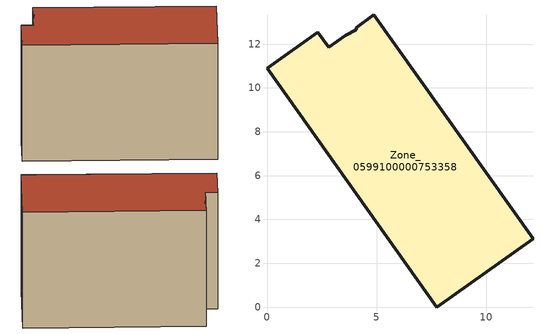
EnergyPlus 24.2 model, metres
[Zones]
Zone_0599100000753358
 floor ground (C_G): 7.75,0 0,10.89 2.32,12.54 2.82,11.85 3.58,12.4 4.07,12.66 4.07,12.75 4.88,13.33 12.14,3.13 z0
 wall outside (C_F): 4.88,13.33 4.07,12.75 4.07,12.66 3.58,12.4 2.82,11.85 2.32,12.54 0,10.89 7.75,0 12.14,3.13 4.88,13.33 z0:8.98
 roof outside (C_R): 4.07,12.66 3.58,12.4 2.82,11.85 2.32,12.54 0,10.89 7.75,0 12.14,3.13 4.88,13.33 4.07,12.75 z8.98
[BUILDING]
Pand.0599100000753358: North Axis=0; Terrain=City; Loads Convergence Tolerance Value=0.04; Temperature Convergence Tolerance Value=0.4; Solar Distribution=FullExterior; Maximum Number of Warmup Days=25; Minimum Number of Warmup Days=1
[Site:Location]
Rotterdam.The.Hague.AP_ZH_NLD Design_Conditions: Latitude=51.96; Longitude=4.45; Time Zone=1; Elevation=-4.5
[SITE:GROUNDTEMPERATURE:BUILDINGSURFACE]
18, 18, 18, 18, 18, 18, 18, 18, 18, 18, 18, 18
[MATERIAL] Thermal Absorptance=0.9; Solar Absorptance=0.7; Visible Absorptance=0.7
Name | Roughness | Thickness | Conductivity | Density | Specific Heat
G.TI.2006-2014 | MediumSmooth | 0.15 | 0.06 | 540 | 1210
F.TI.2006-2014 | Rough | 0.3 | 0.12 | 1920 | 840
R.TI.2006-2014 | MediumRough | 0.2 | 0.08 | 1500 | 1000
[CONSTRUCTION]
C_G: G.TI.2006-2014
C_F: F.TI.2006-2014
C_R: R.TI.2006-2014
[ZONE]
Zone_0599100000753358: Type=1; Multiplier=1; Ceiling Height=Autocalculate; Volume=Autocalculate; Floor Area=autocalculate; Part of Total Floor Area=Yes
[ZONEINFILTRATION:DESIGNFLOWRATE]
Infil_Zone_0599100000753358: Zone or ZoneList or Space or SpaceList=Zone_0599100000753358; Schedule=AlwaysOn; Design Flow Rate Calculation Method=Flow/Area; Flow Rate per Floor Area=0.0015; Constant Term Coefficient=1; Temperature Term Coefficient=0; Velocity Term Coefficient=0; Velocity Squared Term Coefficient=0
[HVACTEMPLATE:ZONE:IDEALLOADSAIRSYSTEM]
Zone_0599100000753358: Maximum Heating Supply Air Temperature=50; Minimum Cooling Supply Air Temperature=13; Maximum Heating Supply Air Humidity Ratio=0.0156; Minimum Cooling Supply Air Humidity Ratio=0.0077; Heating Limit=NoLimit; Cooling Limit=NoLimit; Dehumidification Control Type=ConstantSensibleHeatRatio; Cooling Sensible Heat Ratio=0.7; Dehumidification Setpoint=60; Humidification Control Type=None; Humidification Setpoint=30; Outdoor Air Method=None; Outdoor Air Flow Rate per Person=0.00944; Outdoor Air Flow Rate per Zone Floor Area=0; Outdoor Air Flow Rate per Zone=0; Demand Controlled Ventilation Type=None; Outdoor Air Economizer Type=NoEconomizer; Heat Recovery Type=None; Sensible Heat Recovery Effectiveness=0.7; Latent Heat Recovery Effectiveness=0.65
[ZONECONTROL:THERMOSTAT]
ThermostatControl_Zone_0599100000753358: Zone or ZoneList=Zone_0599100000753358; Control Type Schedule=DualSetpointControlType; Control 1=Thermostat_Zone_0599100000753358; Temperature Difference Between Cutout And Setpoint=0
[THERMOSTATSETPOINT:DUALSETPOINT]
Thermostat_Zone_0599100000753358: Heating Setpoint Temperature Schedule=HeatingSetpoint_Zone_0599100000753358; Cooling Setpoint Temperature Schedule=CoolingSetpoint_Zone_0599100000753358
[SCHEDULE:COMPACT]
HeatingSetpoint_Zone_0599100000753358: Through: 12/31, For: AllDays, Until: 24:00, 21
CoolingSetpoint_Zone_0599100000753358: Through: 12/31, For: AllDays, Until: 24:00, 24
DualSetpointControlType: Through: 12/31, For: AllDays, Until: 24:00, 4
AlwaysOn: Through: 12/31, For: AllDays, Until: 24:00, 1
